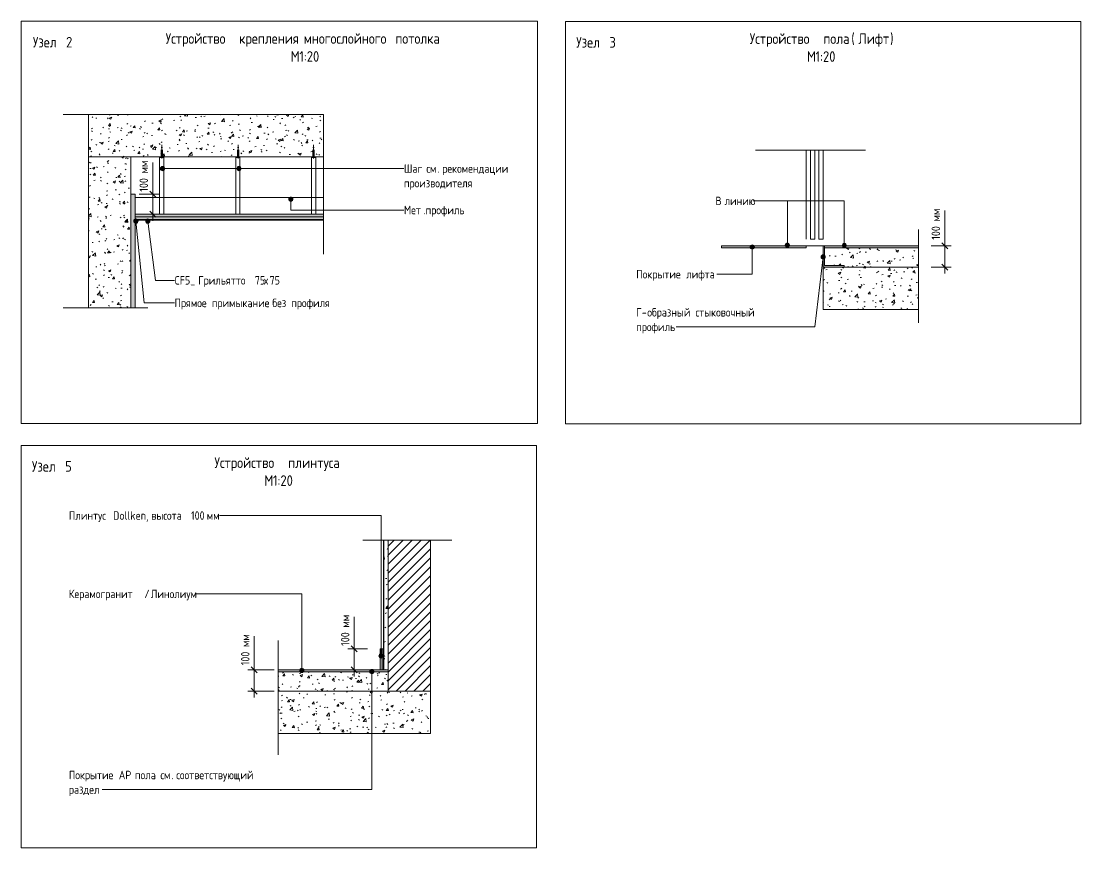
# Model space of a CAD drawing. Header units: millimetres. Extents: x 2518 to 53621, y 2061 to 18648.
# Drawn here: x 7813 to 12817, y 6167 to 10070 of the extents above; entities that cross this region are included whole.
import ezdxf

# ---------------------------------------------------------------- set-up
doc = ezdxf.new("R2010")
doc.units = ezdxf.units.MM
for name, color, linetype, lineweight in [('A-ANNO-DIMS', 7, 'Continuous', 9), ('A-ANNO-DIMS-20', 7, 'Continuous', 9), ('A-DETL', 7, 'Continuous', 9), ('A-DETL-GENF', 7, 'Continuous', 9), ('G-ANNO-TEXT', 7, 'Continuous', 9)]:
    doc.layers.add(name, color=color, linetype=linetype, lineweight=lineweight)
for name, color, linetype, lineweight, true_color in [('A-DETL-GENF-1', 7, 'Continuous', 9, 0xd2d2d2), ('A-DETL-GENF-2', 9, 'Continuous', 9, 0x808080), ('A-DETL-GENF-4', 7, 'Continuous', 9, 0xeeebe6), ('A-DETL-GENF-5', 1, 'Continuous', 9, 0xff0000), ('A-DETL-GENF-6', 7, 'Continuous', 9, 0x3c3c3c), ('A-DETL-GENF-7', 7, 'Continuous', 9, 0xd6cbb6)]:
    doc.layers.add(name, color=color, linetype=linetype, lineweight=lineweight, true_color=true_color)
doc.styles.add('GOST Common_3', font='GOST_Common.ttf', dxfattribs={"width": 0.9, "height": 50})
doc.styles.add('GOST Common_4', font='GOST_Common.ttf', dxfattribs={"width": 0.9, "height": 40})
doc.dimstyles.new('ADSK_Основной_2_0_равный_2', dxfattribs={"dimscale": 304.8, "dimtxt": 40.2286, "dimasz": 0.092782, "dimexe": 0.098425, "dimexo": 0.19685, "dimgap": 0.032808, "dimtad": 1, "dimdec": 0, "dimrnd": 10, "dimdsep": 46, "dimtxsty": 'GOST Common_4', "dimblk1": 'OBLIQUE', "dimblk2": 'OBLIQUE', "dimsah": 1, "dimcen": 0.09, "dimdle": 0.098425, "dimazin": 0, "dimtfac": 1, "dimtdec": 4, "dimtix": 1, "dimtmove": 1, "dimatfit": 3, "dimfxl": 1, "dimtvp": 1, "dimtolj": 1, "dimtzin": 0, "dimlwd": 9, "dimlwe": 9, "dimarcsym": 2})
pattern_1 = [(50, (3567.03, 0), (116.59754, -10.20104), [12.192, -134.112]), (355, (3567.03, 0), (-22.5558, 122.2762), [9.754, -107.29]), (100.451, (3576.75, -0.85), (94.0435, 112.0742), [10.362, -113.978]), (46.184, (3567.03, 32.51), (173.4905, -26.907), [18.288, -201.168]), (96.636, (3581.49, 30.27), (151.9373, 158.354), [15.542, -170.966]), (351.184, (3567.03, 32.51), (151.9394, 158.3523), [14.63, -160.934]), (21, (3583.29, 24.38), (97.03294, -65.44964), [12.192, -134.112]), (326, (3583.29, 24.38), (39.553, 117.8804), [9.754, -107.29]), (71.451, (3591.37, 18.93), (136.587, 52.4292), [10.362, -113.978]), (37.5, (3567.032, 0), (1.97641, 54.11481), [5.364, -100.625, 5.364, -103.551, -107.696]), (37.5, (3567.032, 0), (1.97641, 54.11481), [-214.904, 5.364, -102.332]), (7.5, (3567.03, 0), (42.76412, 64.11535), [5.364, -56.733, 5.364, -98.186, -41.046]), (7.5, (3567.03, 0), (42.76412, 64.11535), [-165.649, 5.364, -35.682]), (327.5, (3530.78, 0), (86.77842, -3.66616), [5.364, -35.276, 5.364, -121.432, -168.25]), (327.5, (3530.78, 0), (86.77842, -3.66616), [-167.437, 5.364, -162.885]), (317.5, (3514.525, 0), (94.80304, 16.2734), [5.364, -47.468, 5.364, -78.842, -119.482]), (317.5, (3514.525, 0), (94.80304, 16.2734), [-137.038, 5.364, -114.117])]

# ---------------------------------------------------------------- blocks, each defined once
blk = doc.blocks.new('DIMBLOCK7-Узлы 1_10')
at = {"layer": 'A-ANNO-DIMS-20'}
for p, q in [((8433.6, 9402.7), (8433.6, 9255)), ((8433.6, 9283.3), (8433.6, 9128.3)), ((8370.1, 9253.3), (8463.6, 9253.3)), ((8433.6, 9253.3), (8370.1, 9253.3)), ((8433.6, 9255), (8433.6, 9205.8)), ((8393.6, 9158.3), (8463.6, 9158.3)), ((8433.6, 9158.3), (8393.6, 9158.3))]:
    blk.add_line(p, q, dxfattribs=at)
at = {"layer": 'A-ANNO-DIMS-20', "lineweight": 30}
for p, q in [((8433.6, 9253.3), (8419.4, 9267.5)), ((8433.6, 9253.3), (8447.7, 9239.2)), ((8433.6, 9158.3), (8419.4, 9172.5)), ((8433.6, 9158.3), (8447.7, 9144.2))]:
    blk.add_line(p, q, dxfattribs=at)
at = {"layer": 'A-ANNO-DIMS-20', "color": 0, "insert": (8371.3, 9265), "char_height": 40, "width": 165.278, "attachment_point": 1, "rotation": 90, "line_spacing_factor": 1.022761, "style": 'GOST Common_4'}
blk.add_mtext('100 мм', dxfattribs=at)
blk = doc.blocks.new('_Oblique')
at = {"color": 0, "linetype": 'ByBlock', "lineweight": -2}
blk.add_line((-0.5, -0.5), (0.5, 0.5), dxfattribs=at)
blk = doc.blocks.new('DIMBLOCK8-Узлы 1_10')
at = {"layer": 'A-ANNO-DIMS-20'}
for p, q in [((8913, 7166.7), (8913, 7019)), ((9006.8, 7006.8), (8883, 7006.8)), ((8913, 7036.8), (8913, 6876.8)), ((8913, 7019), (8913, 6956.8)), ((8913, 7006.8), (9006.8, 7006.8)), ((9006.8, 6906.8), (8883, 6906.8)), ((8913, 6906.8), (9006.8, 6906.8))]:
    blk.add_line(p, q, dxfattribs=at)
at = {"layer": 'A-ANNO-DIMS-20', "lineweight": 30}
for p, q in [((8913, 7006.8), (8898.9, 7020.9)), ((8913, 7006.8), (8927.2, 6992.6)), ((8913, 6906.8), (8898.9, 6920.9)), ((8913, 6906.8), (8927.2, 6892.6))]:
    blk.add_line(p, q, dxfattribs=at)
at = {"layer": 'A-ANNO-DIMS-20', "color": 0, "insert": (8850.8, 7029), "char_height": 40, "width": 165.278, "attachment_point": 1, "rotation": 90, "line_spacing_factor": 1.022761, "style": 'GOST Common_4'}
blk.add_mtext('100 мм', dxfattribs=at)
blk = doc.blocks.new('DIMBLOCK9-Узлы 1_10')
at = {"layer": 'A-ANNO-DIMS-20'}
for p, q in [((9384.8, 7258.5), (9384.8, 7110.7)), ((9448.1, 7106.8), (9354.8, 7106.8)), ((9384.8, 7136.8), (9384.8, 6976.8)), ((9384.8, 7110.7), (9384.8, 7056.8)), ((9384.8, 7106.8), (9448.1, 7106.8)), ((9344.8, 7006.8), (9414.8, 7006.8)), ((9384.8, 7006.8), (9344.8, 7006.8))]:
    blk.add_line(p, q, dxfattribs=at)
at = {"layer": 'A-ANNO-DIMS-20', "lineweight": 30}
for p, q in [((9384.8, 7106.8), (9370.7, 7120.9)), ((9384.8, 7106.8), (9399, 7092.6)), ((9384.8, 7006.8), (9370.7, 7020.9)), ((9384.8, 7006.8), (9399, 6992.6))]:
    blk.add_line(p, q, dxfattribs=at)
at = {"layer": 'A-ANNO-DIMS-20', "color": 0, "insert": (9322.6, 7120.7), "char_height": 40, "width": 165.278, "attachment_point": 1, "rotation": 90, "line_spacing_factor": 1.022761, "style": 'GOST Common_4'}
blk.add_mtext('100 мм', dxfattribs=at)
blk = doc.blocks.new('DIMBLOCK10-Узлы 1_10')
at = {"layer": 'A-ANNO-DIMS-20'}
for p, q in [((12174.6, 9175.9), (12174.6, 9028.2)), ((12110.2, 9009), (12204.6, 9009)), ((12174.6, 9009), (12110.2, 9009)), ((12174.6, 8879), (12174.6, 9039)), ((12174.6, 9028.2), (12174.6, 8959)), ((12110.2, 8909), (12204.6, 8909)), ((12174.6, 8909), (12110.2, 8909))]:
    blk.add_line(p, q, dxfattribs=at)
at = {"layer": 'A-ANNO-DIMS-20', "lineweight": 30}
for p, q in [((12174.6, 9009), (12160.5, 9023.2)), ((12174.6, 9009), (12188.8, 8994.9)), ((12174.6, 8909), (12160.5, 8923.2)), ((12174.6, 8909), (12188.8, 8894.9))]:
    blk.add_line(p, q, dxfattribs=at)
at = {"layer": 'A-ANNO-DIMS-20', "color": 0, "insert": (12112.3, 9038.2), "char_height": 40, "width": 165.278, "attachment_point": 1, "rotation": 90, "line_spacing_factor": 1.022761, "style": 'GOST Common_4'}
blk.add_mtext('100 мм', dxfattribs=at)

msp = doc.modelspace()

# ---------------------------------------------------------------- hatches: boundary and pattern name
at = {"layer": 'A-DETL-GENF'}
h = msp.add_hatch(dxfattribs=at)
h.set_pattern_fill('FP_3', color=256, style=0, pattern_type=2)
h.set_pattern_definition([(45, (3567.032, 0), (-21.2132, 21.2132), [])])
h.paths.add_polyline_path([(9746.0623, 6906.7738), (9746.0623, 7619.7738), (9546.0623, 7619.7738), (9546.0623, 6906.7738)])
at = {"layer": 'A-DETL-GENF-1'}
for points in [[(9240.6468, 9145.849), (9240.6468, 9158.349), (8350.8462, 9158.349), (8350.8462, 9145.849)], [(9240.6468, 9133.349), (9240.6468, 9145.849), (8350.8462, 9145.849), (8350.8462, 9133.349)], [(11451.3213, 9000.0299), (11520.1817, 9000.0299), (11520.1817, 9009.0299), (11120.1901, 9009.0299), (11120.1901, 9000.0299)], [(12050.1901, 9000.0299), (12050.1901, 9009.0299), (11607.1901, 9009.0299), (11607.1901, 9000.0299), (11700.1901, 9000.0299)], [(9518.0623, 7006.7738), (9518.0623, 7106.7738), (9508.0623, 7106.7738), (9508.0623, 7006.7738)], [(9546.0623, 6997.7738), (9546.0623, 7006.7738), (9026.0623, 7006.7738), (9026.0623, 6997.7738), (9526.0623, 6997.7738)]]:
    msp.add_hatch(color=256, dxfattribs=at).paths.add_polyline_path(points)
at = {"layer": 'A-DETL-GENF-2'}
h = msp.add_hatch(dxfattribs=at)
h.set_pattern_fill('FP_4', color=256, style=0, pattern_type=2)
h.set_pattern_definition([(50, (3567.03, 0), (145.7474, -12.7507), [15.24, -167.64]), (355, (3567.03, 0), (-28.194, 152.8459), [12.192, -134.112]), (100.451, (3579.18, -1.06), (117.554, 140.0937), [12.952, -142.472]), (46.184, (3567.03, 40.64), (216.8635, -33.6342), [22.86, -251.46]), (96.636, (3585.1, 37.84), (189.922, 197.942), [19.428, -213.708]), (351.184, (3567.03, 40.64), (189.9245, 197.9404), [18.288, -201.168]), (21, (3587.35, 30.48), (121.2919, -81.8118), [15.24, -167.64]), (326, (3587.35, 30.48), (49.4422, 147.3507), [12.192, -134.112]), (71.451, (3597.46, 23.66), (170.7338, 65.5375), [12.952, -142.472]), (37.5, (3567.03, 0), (2.47086, 67.64346), [6.706, -125.781, 6.706, -129.438, -134.62]), (37.5, (3567.03, 0), (2.47086, 67.64346), [-268.63, 6.706, -127.914]), (7.5, (3567.03, 0), (53.45543, 80.144), [6.706, -70.917, 6.706, -122.733, -51.308]), (7.5, (3567.03, 0), (53.45543, 80.144), [-207.061, 6.706, -44.602]), (327.5, (3521.72, 0), (108.47233, -4.58285), [6.706, -44.094, 6.706, -151.79, -210.312]), (327.5, (3521.72, 0), (108.47233, -4.58285), [-209.296, 6.706, -203.606]), (317.5, (3501.4, 0), (118.5031, 20.3417), [6.706, -59.334, 6.706, -98.552, -149.352]), (317.5, (3501.4, 0), (118.5031, 20.3417), [-171.298, 6.706, -142.646])])
h.paths.add_polyline_path([(9546.0623, 7006.7738), (9546.0623, 7619.7738), (9526.0623, 7619.7738), (9526.0623, 7006.7738)])
msp.add_hatch(color=256, dxfattribs=at).paths.add_polyline_path([(9523.0623, 7006.7738), (9523.0623, 7106.7738), (9518.0623, 7106.7738), (9518.0623, 7006.7738)])
at = {"layer": 'A-DETL-GENF-4'}
msp.add_hatch(color=256, dxfattribs=at).paths.add_polyline_path([(8330.8462, 8717.349), (8350.8462, 8717.349), (8350.8462, 9253.349), (8330.8462, 9253.349), (8330.8462, 9133.349)])
at = {"layer": 'A-DETL-GENF-5'}
msp.add_hatch(color=256, dxfattribs=at).paths.add_polyline_path([(11607.7169, 8909.0299), (11700.1901, 8909.0299), (11700.1901, 8916.0299), (11607.1901, 8916.0299), (11607.1901, 9009.0299), (11600.1901, 9009.0299), (11600.1901, 8909.0299), (11607.1901, 8909.0299)])
at = {"layer": 'A-DETL-GENF-6'}
h = msp.add_hatch(dxfattribs=at)
h.set_pattern_fill('FP_2', color=256, style=0, pattern_type=2)
h.set_pattern_definition(pattern_1)
h.paths.add_polyline_path([(8130.8462, 9430.349), (9240.6468, 9430.349), (9240.6468, 9630.349), (8130.8462, 9630.349)])
h = msp.add_hatch(dxfattribs=at)
h.set_pattern_fill('FP_2', color=256, style=0, pattern_type=2)
h.set_pattern_definition(pattern_1)
h.paths.add_polyline_path([(8130.8462, 8717.349), (8330.8462, 8717.349), (8330.8462, 9430.349), (8130.8462, 9430.349), (8130.8462, 9133.349)])
h = msp.add_hatch(dxfattribs=at)
h.set_pattern_fill('FP_2', color=256, style=0, pattern_type=2)
h.set_pattern_definition(pattern_1)
h.paths.add_polyline_path([(12050.1901, 8909.0299), (12050.1901, 9000.0299), (11607.1901, 9000.0299), (11607.1901, 8916.0299), (11700.1901, 8916.0299), (11700.1901, 8909.0299)])
h = msp.add_hatch(dxfattribs=at)
h.set_pattern_fill('FP_2', color=256, style=0, pattern_type=2)
h.set_pattern_definition(pattern_1)
h.paths.add_polyline_path([(11600.1901, 8709.0299), (12050.1901, 8709.0299), (12050.1901, 8909.0299), (11600.1901, 8909.0299)])
h = msp.add_hatch(dxfattribs=at)
h.set_pattern_fill('FP_2', color=256, style=0, pattern_type=2)
h.set_pattern_definition(pattern_1)
h.paths.add_polyline_path([(9546.0623, 6906.7738), (9546.0623, 6997.7738), (9026.0623, 6997.7738), (9026.0623, 6906.7738)])
h = msp.add_hatch(dxfattribs=at)
h.set_pattern_fill('FP_2', color=256, style=0, pattern_type=2)
h.set_pattern_definition(pattern_1)
h.paths.add_polyline_path([(9546.0623, 6706.7738), (9746.0623, 6706.7738), (9746.0623, 6906.7738), (9026.0623, 6906.7738), (9026.0623, 6706.7738)])
at = {"layer": 'A-DETL-GENF-7'}
msp.add_hatch(color=256, dxfattribs=at).paths.add_polyline_path([(9526.0623, 7006.7738), (9526.0623, 7619.7738), (9523.0623, 7619.7738), (9523.0623, 7006.7738)])
at = {"layer": 'G-ANNO-TEXT'}
h = msp.add_hatch(color=256, dxfattribs=at)
edge = h.paths.add_edge_path()
edge.add_arc((8480.1504, 9374.3518), 10, 0, 360)
h = msp.add_hatch(color=256, dxfattribs=at)
edge = h.paths.add_edge_path()
edge.add_arc((8841.0971, 9374.3518), 10, 0, 360)
h = msp.add_hatch(color=256, dxfattribs=at)
edge = h.paths.add_edge_path()
edge.add_arc((9086.0644, 9230.0435), 10, 0, 360)
h = msp.add_hatch(color=256, dxfattribs=at)
edge = h.paths.add_edge_path()
edge.add_arc((8354.3049, 9126.2402), 10, 0, 360)
h = msp.add_hatch(color=256, dxfattribs=at)
edge = h.paths.add_edge_path()
edge.add_arc((8410.5517, 9126.2402), 10, 0, 360)
h = msp.add_hatch(color=256, dxfattribs=at)
edge = h.paths.add_edge_path()
edge.add_arc((11265.2016, 9004.038), 10, 0, 360)
h = msp.add_hatch(color=256, dxfattribs=at)
edge = h.paths.add_edge_path()
edge.add_arc((11431.1479, 9012.9254), 10, 0, 360)
h = msp.add_hatch(color=256, dxfattribs=at)
edge = h.paths.add_edge_path()
edge.add_arc((11700.1693, 9011.0908), 10, 0, 360)
h = msp.add_hatch(color=256, dxfattribs=at)
edge = h.paths.add_edge_path()
edge.add_arc((11600.4016, 8957.3149), 10, 0, 360)
h = msp.add_hatch(color=256, dxfattribs=at)
edge = h.paths.add_edge_path()
edge.add_arc((9512.0136, 7073.3169), 10, 0, 360)
h = msp.add_hatch(color=256, dxfattribs=at)
edge = h.paths.add_edge_path()
edge.add_arc((9137.9262, 7004.4532), 10, 0, 360)
h = msp.add_hatch(color=256, dxfattribs=at)
edge = h.paths.add_edge_path()
edge.add_arc((9468.664, 6999.5311), 10, 0, 360)

# ---------------------------------------------------------------- linework, layer by layer
at = {"layer": 'A-DETL'}
for p, q in [((7812.5367, 10070.1882), (10250.8462, 10070.1882)), ((7812.5367, 8170.1882), (7812.5367, 10070.1882)), ((10250.8462, 10070.1882), (10250.8462, 8170.1882)), ((10383.3077, 10069.452), (12817.0725, 10069.452)), ((10383.3077, 8169.452), (10383.3077, 10069.452)), ((12817.0725, 10069.452), (12817.0725, 8169.452)), ((8010.8462, 9630.349), (9240.6468, 9630.349)), ((9240.6468, 9630.349), (8130.8462, 9630.349)), ((8130.8462, 9630.349), (8130.8462, 9430.349)), ((9240.6468, 9430.349), (9240.6468, 9630.349)), ((9240.6468, 9630.349), (9240.6468, 8970.349)), ((8473.416, 9427.3198), (8473.416, 9462.3198)), ((8475.1082, 9477.2139), (8478.6437, 9473.6784)), ((8475.1082, 9475.5928), (8478.6437, 9472.0572)), ((8475.1082, 9473.662), (8478.6437, 9470.1265)), ((8476.6295, 9421.4638), (8476.6295, 9486.4638)), ((8479.843, 9427.3198), (8479.843, 9462.3198)), ((8833.416, 9427.3198), (8833.416, 9462.3198)), ((8835.1082, 9477.2139), (8838.6437, 9473.6784)), ((8835.1082, 9475.5928), (8838.6437, 9472.0572)), ((8835.1082, 9473.662), (8838.6437, 9470.1265)), ((8836.6295, 9421.4638), (8836.6295, 9486.4638)), ((8839.843, 9427.3198), (8839.843, 9462.3198)), ((9190.3734, 9427.3198), (9190.3734, 9462.3198)), ((9195.1082, 9477.2139), (9191.5727, 9473.6784)), ((9195.1082, 9475.5928), (9191.5727, 9472.0572)), ((9195.1082, 9473.662), (9191.5727, 9470.1265)), ((9193.5869, 9421.4638), (9193.5869, 9486.4638)), ((9196.8004, 9427.3198), (9196.8004, 9462.3198)), ((11800.1817, 9461.587), (11280.1817, 9461.587)), ((11520.1817, 9041.587), (11520.1817, 9461.587)), ((11540.1817, 9461.587), (11540.1817, 9041.587)), ((11560.1817, 9041.587), (11560.1817, 9461.587)), ((11580.1817, 9461.587), (11580.1817, 9041.587)), ((11600.1817, 9041.587), (11600.1817, 9461.587)), ((8330.8462, 9430.349), (8130.8462, 9430.349)), ((8130.8462, 9430.349), (8130.8462, 8717.349)), ((8130.8462, 9430.349), (8130.8462, 8717.349)), ((8330.8462, 9430.349), (9240.6468, 9430.349)), ((8330.8462, 8717.349), (8330.8462, 9430.349)), ((8330.8462, 9430.349), (8330.8462, 8717.349)), ((8465.8462, 9430.349), (8465.8462, 9158.349)), ((8468.9214, 9427.3198), (8483.9214, 9427.3198)), ((8475.1082, 9454.1253), (8478.6437, 9450.5897)), ((8475.1082, 9452.5041), (8478.6437, 9448.9686)), ((8475.1082, 9450.5733), (8478.6437, 9447.0378)), ((8485.8462, 9158.349), (8485.8462, 9430.349)), ((8825.8462, 9430.349), (8825.8462, 9158.349)), ((8828.9214, 9427.3198), (8843.9214, 9427.3198)), ((8835.1082, 9454.1253), (8838.6437, 9450.5897)), ((8835.1082, 9452.5041), (8838.6437, 9448.9686)), ((8835.1082, 9450.5733), (8838.6437, 9447.0378)), ((8845.8462, 9158.349), (8845.8462, 9430.349)), ((9184.3702, 9158.349), (9184.3702, 9430.349)), ((9201.295, 9427.3198), (9186.295, 9427.3198)), ((9195.1082, 9454.1253), (9191.5727, 9450.5897)), ((9195.1082, 9452.5041), (9191.5727, 9448.9686)), ((9195.1082, 9450.5733), (9191.5727, 9447.0378)), ((9204.3702, 9430.349), (9204.3702, 9158.349)), ((8350.8462, 9253.349), (8330.8462, 9253.349)), ((8350.8462, 8717.349), (8350.8462, 9253.349)), ((8350.8462, 9253.349), (8350.8462, 8717.349)), ((8350.8462, 9237.349), (9240.6468, 9237.349)), ((9240.6468, 9158.349), (8350.8462, 9158.349)), ((9240.6468, 9158.349), (8350.8462, 9158.349)), ((9240.6468, 9145.849), (9240.6468, 9158.349)), ((8350.8462, 9145.849), (9240.6468, 9145.849)), ((9240.6468, 9145.849), (8350.8462, 9145.849)), ((9240.6468, 9145.849), (8350.8462, 9145.849)), ((8350.8462, 9133.349), (9240.6468, 9133.349)), ((9240.6468, 9133.349), (8350.8462, 9133.349)), ((9240.6468, 9130.349), (8350.8462, 9130.349)), ((9240.6468, 9133.349), (9240.6468, 9145.849)), ((12050.1901, 9086.3121), (12050.1901, 8646.3121)), ((11520.1817, 9009.0299), (11120.1901, 9009.0299)), ((11120.1901, 9009.0299), (11120.1901, 9000.0299)), ((12050.1901, 9009.0299), (11120.1901, 9009.0299)), ((11520.1817, 9000.0299), (11520.1817, 9009.0299)), ((11540.1817, 9041.587), (11560.1817, 9041.587)), ((11580.1817, 9041.587), (11600.1817, 9041.587)), ((11600.1901, 9009.0299), (11600.1901, 8909.0299)), ((11607.1901, 9009.0299), (11600.1901, 9009.0299)), ((11600.1901, 9009.0299), (11600.1901, 8909.0299)), ((12050.1901, 9009.0299), (11607.1901, 9009.0299)), ((11607.1901, 9009.0299), (11607.1901, 9000.0299)), ((11607.1901, 8916.0299), (11607.1901, 9009.0299)), ((12050.1901, 9000.0299), (12050.1901, 9009.0299)), ((11120.1901, 9000.0299), (11520.1817, 9000.0299)), ((12050.1901, 9000.0299), (11607.1901, 9000.0299)), ((11607.1901, 9000.0299), (11607.1901, 8916.0299)), ((11607.1901, 9000.0299), (12050.1901, 9000.0299)), ((12050.1901, 8909.0299), (12050.1901, 9000.0299)), ((11700.1901, 8909.0299), (11600.1901, 8909.0299)), ((11600.1901, 8909.0299), (11600.1901, 8709.0299)), ((11600.1901, 8909.0299), (11700.1901, 8909.0299)), ((11607.1901, 8916.0299), (11700.1901, 8916.0299)), ((11700.1901, 8916.0299), (11607.1901, 8916.0299)), ((11700.1901, 8916.0299), (11700.1901, 8909.0299)), ((11700.1901, 8909.0299), (11700.1901, 8916.0299)), ((11700.1901, 8909.0299), (12050.1901, 8909.0299)), ((12050.1901, 8709.0299), (12050.1901, 8909.0299)), ((8410.8462, 8717.349), (8010.8462, 8717.349)), ((8130.8462, 8717.349), (8330.8462, 8717.349)), ((8330.8462, 8717.349), (8350.8462, 8717.349)), ((11600.1901, 8709.0299), (12050.1901, 8709.0299)), ((10250.8462, 8170.1882), (7812.5367, 8170.1882)), ((12817.0725, 8169.452), (10383.3077, 8169.452)), ((7812.5367, 8067.1959), (10246.3015, 8067.1959)), ((7812.5367, 6167.1959), (7812.5367, 8067.1959)), ((10246.3015, 8067.1959), (10246.3015, 6167.1959)), ((9846.0623, 7619.7738), (9426.0623, 7619.7738)), ((9526.0623, 7619.7738), (9523.0623, 7619.7738)), ((9523.0623, 7619.7738), (9523.0623, 7006.7738)), ((9546.0623, 7619.7738), (9526.0623, 7619.7738)), ((9526.0623, 7006.7738), (9526.0623, 7619.7738)), ((9746.0623, 7619.7738), (9546.0623, 7619.7738)), ((9546.0623, 7006.7738), (9546.0623, 7619.7738)), ((9746.0623, 6906.7738), (9746.0623, 7619.7738)), ((9026.0623, 7146.7738), (9026.0623, 6606.7738)), ((9518.0623, 7106.7738), (9508.0623, 7106.7738)), ((9508.0623, 7106.7738), (9508.0623, 7006.7738)), ((9523.0623, 7106.7738), (9518.0623, 7106.7738)), ((9518.0623, 7106.7738), (9518.0623, 7006.7738)), ((9518.0623, 7006.7738), (9026.0623, 7006.7738)), ((9026.0623, 7006.7738), (9026.0623, 6997.7738)), ((9508.0623, 7006.7738), (9518.0623, 7006.7738)), ((9518.0623, 7006.7738), (9523.0623, 7006.7738)), ((9523.0623, 7006.7738), (9526.0623, 7006.7738)), ((9526.0623, 7006.7738), (9546.0623, 7006.7738)), ((9546.0623, 7006.7738), (9546.0623, 6997.7738)), ((9546.0623, 6997.7738), (9546.0623, 7006.7738)), ((9546.0623, 6997.7738), (9026.0623, 6997.7738)), ((9026.0623, 6997.7738), (9026.0623, 6906.7738)), ((9026.0623, 6997.7738), (9546.0623, 6997.7738)), ((9546.0623, 6906.7738), (9546.0623, 6997.7738)), ((9026.0623, 6906.7738), (9026.0623, 6706.7738)), ((9026.0623, 6906.7738), (9546.0623, 6906.7738)), ((9546.0623, 6906.7738), (9746.0623, 6906.7738)), ((9746.0623, 6706.7738), (9746.0623, 6906.7738)), ((9026.0623, 6706.7738), (9746.0623, 6706.7738)), ((10246.3015, 6167.1959), (7812.5367, 6167.1959))]:
    msp.add_line(p, q, dxfattribs=at)
at = {"layer": 'G-ANNO-TEXT'}
for p, q in [((8480.1504, 9374.3518), (9620.3261, 9374.3518)), ((8841.0971, 9374.3518), (9620.3261, 9374.3518)), ((9086.0644, 9230.0435), (9086.0644, 9178.4651)), ((11270.1465, 9221.6293), (11268.9897, 9221.6293)), ((11431.1479, 9221.6293), (11270.1465, 9221.6293)), ((11700.1693, 9221.6293), (11270.1465, 9221.6293)), ((11431.1479, 9012.9254), (11431.1479, 9221.6293)), ((11700.1693, 9011.0908), (11700.1693, 9221.6293)), ((9086.0644, 9178.4651), (9620.3261, 9178.4651)), ((8354.3049, 9126.2402), (8393.1019, 8739.9213)), ((8410.5517, 9126.2402), (8447.5362, 8846.5456)), ((11265.2016, 9004.038), (11265.2016, 8875.5146)), ((11600.4016, 8957.3149), (11560.7461, 8626.7229)), ((11099.4359, 8875.5146), (11098.2959, 8875.5146)), ((11265.2016, 8875.5146), (11099.4359, 8875.5146)), ((8447.5362, 8846.5456), (8536.771, 8846.5456)), ((8393.1019, 8739.9213), (8536.771, 8739.9213)), ((11465.9171, 8626.7229), (10905.4146, 8626.7229)), ((11560.7461, 8626.7229), (11465.9171, 8626.7229)), ((9072.5766, 7736.0379), (8748.5717, 7736.0379)), ((9512.0136, 7736.0379), (9072.5766, 7736.0379)), ((9512.0136, 7073.3169), (9512.0136, 7736.0379)), ((9027.2148, 7366.0463), (8639.0342, 7366.0463)), ((9137.9262, 7366.0463), (9027.2148, 7366.0463)), ((9137.9262, 7004.4532), (9137.9262, 7366.0463)), ((9468.664, 6999.5311), (9468.664, 6442.1337)), ((9095.4545, 6442.1337), (8194.9311, 6442.1337)), ((9468.664, 6442.1337), (9095.4545, 6442.1337))]:
    msp.add_line(p, q, dxfattribs=at)
for centre in [(8480.1504, 9374.3518), (8841.0971, 9374.3518), (9086.0644, 9230.0435), (8354.3049, 9126.2402), (8410.5517, 9126.2402), (11265.2016, 9004.038), (11431.1479, 9012.9254), (11700.1693, 9011.0908), (11600.4016, 8957.3149), (9512.0136, 7073.3169), (9137.9262, 7004.4532), (9468.664, 6999.5311)]:
    msp.add_circle(centre, 10, dxfattribs=at)

# ---------------------------------------------------------------- texts
at = {"layer": 'G-ANNO-TEXT', "attachment_point": 1}
for s, insert, char_height, width, style in [('Устройство', (8494.8983, 10013.4951), 50, 402.607463, 'GOST Common_3'), ('\\fGOST Common|b0|i0|c204|p34|;\\W.9; ', (8827.0827, 10013.4951), 50, 18.759488, 'GOST Common_3'), ('\\fGOST Common|b0|i0|c204|p34|;\\W.9; ', (9131.8827, 10013.4951), 50, 18.759488, 'GOST Common_3'), ('многослойного', (9147.3608, 10013.4951), 50, 505.063125, 'GOST Common_3'), ('\\fGOST Common|b0|i0|c204|p34|;\\W.9; ', (9564.0796, 10013.4951), 50, 18.759487, 'GOST Common_3'), ('\\fGOST Common|b0|i0|c204|p34|;\\W.9; ', (9816.4921, 10013.4951), 50, 10.101262, 'GOST Common_3'), ('Устройство', (11253.3611, 10012.8589), 50, 402.607463, 'GOST Common_3'), ('\\fGOST Common|b0|i0|c204|p34|;\\W.9; ', (11585.5455, 10012.8589), 50, 18.759488, 'GOST Common_3'), (' (', (11733.183, 10012.8589), 50, 40.40505, 'GOST Common_3'), ('Лифт', (11766.5205, 10012.8589), 50, 181.822725, 'GOST Common_3'), ('\\fGOST Common|b0|i0|c204|p34|;\\W.9;)', (11916.5393, 10012.8589), 50, 21.645563, 'GOST Common_3'), ('Узел', (7867.6034, 9996.0298), 50, 157.291088, 'GOST Common_3'), (' 2', (7997.3815, 9996.0298), 50, 57.7215, 'GOST Common_3'), ('крепления', (8842.5608, 10013.4951), 50, 350.658112, 'GOST Common_3'), ('потолка', (9579.5577, 10013.4951), 50, 287.164463, 'GOST Common_3'), ('Узел', (10433.8296, 9995.2936), 50, 157.291088, 'GOST Common_3'), (' 3', (10563.6077, 9995.2936), 50, 57.7215, 'GOST Common_3'), ('пола', (11601.0236, 10012.8589), 50, 160.177163, 'GOST Common_3'), ('\\fGOST Common|b0|i0|c204|p34|;\\W.9;М', (9085.4483, 9928.8284), 50, 49.063275, 'GOST Common_3'), ('1:20', (9125.9296, 9928.8284), 50, 121.21515, 'GOST Common_3'), ('\\fGOST Common|b0|i0|c204|p34|;\\W.9;М', (11523.633, 9928.1922), 50, 49.063275, 'GOST Common_3'), ('1:20', (11564.1143, 9928.1922), 50, 121.21515, 'GOST Common_3'), ('Шаг', (9620.3261, 9394.3518), 40, 112.556925, 'GOST Common_4'), ('\\fGOST Common|b0|i0|c204|p34|;\\W.9; ', (9713.1948, 9394.3518), 40, 15.873412, 'GOST Common_4'), ('см', (9726.2917, 9394.3518), 40, 62.050613, 'GOST Common_4'), ('. ', (9777.4886, 9394.3518), 40, 28.86075, 'GOST Common_4'), ('рекомендации', (9801.3011, 9394.3518), 40, 393.949237, 'GOST Common_4'), ('\\fGOST Common|b0|i0|c204|p34|;\\W.9; ', (10126.3417, 9394.3518), 40, 15.873413, 'GOST Common_4'), ('производителя', (9620.3261, 9325.5601), 40, 414.151763, 'GOST Common_4'), ('\\fGOST Common|b0|i0|c204|p34|;\\W.9;В', (11091.5865, 9241.6293), 40, 36.075937, 'GOST Common_4'), ('\\fGOST Common|b0|i0|c204|p34|;\\W.9; ', (11121.3522, 9241.6293), 40, 15.873413, 'GOST Common_4'), ('линию', (11134.449, 9241.6293), 40, 163.063238, 'GOST Common_4'), ('Мет', (9620.3261, 9198.4651), 40, 111.113888, 'GOST Common_4'), ('\\fGOST Common|b0|i0|c204|p34|;\\W.9;.', (9712.0042, 9198.4651), 40, 12.987338, 'GOST Common_4'), ('профиль', (9722.7198, 9198.4651), 40, 227.999925, 'GOST Common_4'), ('CF5_', (8536.771, 8866.5456), 40, 135.645525, 'GOST Common_4'), ('Грильятто', (8648.6897, 8866.5456), 40, 297.265725, 'GOST Common_4'), (' 75', (8893.9585, 8866.5456), 40, 79.367063, 'GOST Common_4'), ('75', (8985.6366, 8866.5456), 40, 63.49365, 'GOST Common_4'), ('Покрытие', (10717.2959, 8895.5146), 40, 269.848012, 'GOST Common_4'), ('\\fGOST Common|b0|i0|c204|p34|;\\W.9; ', (10939.9428, 8895.5146), 40, 15.873412, 'GOST Common_4'), ('лифта', (10953.0396, 8895.5146), 40, 176.050575, 'GOST Common_4'), ('\\fGOST Common|b0|i0|c204|p34|;\\W.9;х', (8959.4429, 8866.5456), 40, 31.746825, 'GOST Common_4'), ('Прямое', (8536.771, 8759.9213), 40, 197.696137, 'GOST Common_4'), ('\\fGOST Common|b0|i0|c204|p34|;\\W.9; ', (8699.8866, 8759.9213), 40, 15.873413, 'GOST Common_4'), ('\\fGOST Common|b0|i0|c204|p34|;\\W.9; ', (8985.6366, 8759.9213), 40, 15.873412, 'GOST Common_4'), ('без', (8998.7335, 8759.9213), 40, 92.3544, 'GOST Common_4'), ('\\fGOST Common|b0|i0|c204|p34|;\\W.9; ', (9074.9335, 8759.9213), 40, 15.873413, 'GOST Common_4'), ('профиля', (9088.0304, 8759.9213), 40, 226.556887, 'GOST Common_4'), ('примыкание', (8712.9835, 8759.9213), 40, 330.455587, 'GOST Common_4'), ('\\fGOST Common|b0|i0|c204|p34|;\\W.9;Г', (10717.2959, 8715.5146), 40, 31.746825, 'GOST Common_4'), ('образный', (10769.6834, 8715.5146), 40, 259.74675, 'GOST Common_4'), ('\\fGOST Common|b0|i0|c204|p34|;\\W.9; ', (10983.9959, 8715.5146), 40, 15.873413, 'GOST Common_4'), ('стыковочный', (10997.0928, 8715.5146), 40, 359.316337, 'GOST Common_4'), ('\\fGOST Common|b0|i0|c204|p34|;\\W.9; ', (11293.5584, 8715.5146), 40, 15.873412, 'GOST Common_4'), ('\\fGOST Common|b0|i0|c204|p34|;\\W.9;-', (10743.4896, 8715.5146), 40, 31.746825, 'GOST Common_4'), ('профиль', (10717.2959, 8646.7229), 40, 227.999925, 'GOST Common_4'), ('Устройство', (8725.2465, 8010.6027), 50, 402.607463, 'GOST Common_3'), ('\\fGOST Common|b0|i0|c204|p34|;\\W.9; ', (9057.4309, 8010.6027), 50, 18.759488, 'GOST Common_3'), ('Узел', (7863.0586, 7993.0375), 50, 157.291088, 'GOST Common_3'), (' 5', (7992.8368, 7993.0375), 50, 57.7215, 'GOST Common_3'), ('плинтуса', (9072.909, 8010.6027), 50, 320.354325, 'GOST Common_3'), ('\\fGOST Common|b0|i0|c204|p34|;\\W.9;М', (8960.9903, 7925.9361), 50, 49.063275, 'GOST Common_3'), ('1:20', (9001.4715, 7925.9361), 50, 121.21515, 'GOST Common_3'), ('Плинтус', (8037.7686, 7756.0379), 40, 226.556887, 'GOST Common_4'), (' Dollken, ', (8224.6967, 7756.0379), 40, 245.316375, 'GOST Common_4'), ('высота', (8427.1029, 7756.0379), 40, 200.582212, 'GOST Common_4'), (' 100 ', (8592.5998, 7756.0379), 40, 116.886038, 'GOST Common_4'), ('мм', (8689.0404, 7756.0379), 40, 72.151875, 'GOST Common_4'), ('Керамогранит', (8037.7686, 7386.0463), 40, 405.493537, 'GOST Common_4'), (' / ', (8372.3342, 7386.0463), 40, 63.49365, 'GOST Common_4'), ('Линолиум', (8424.7217, 7386.0463), 40, 259.74675, 'GOST Common_4'), ('Покрытие', (8037.7686, 6530.9254), 40, 269.848012, 'GOST Common_4'), ('\\fGOST Common|b0|i0|c204|p34|;\\W.9; ', (8260.4154, 6530.9254), 40, 15.873412, 'GOST Common_4'), ('АР', (8273.5123, 6530.9254), 40, 76.480988, 'GOST Common_4'), ('\\fGOST Common|b0|i0|c204|p34|;\\W.9; ', (8336.6154, 6530.9254), 40, 15.873413, 'GOST Common_4'), ('пола', (8349.7123, 6530.9254), 40, 129.873375, 'GOST Common_4'), ('\\fGOST Common|b0|i0|c204|p34|;\\W.9; ', (8456.8686, 6530.9254), 40, 15.873412, 'GOST Common_4'), ('см', (8469.9654, 6530.9254), 40, 62.050613, 'GOST Common_4'), ('соответствующий', (8544.9748, 6530.9254), 40, 505.063125, 'GOST Common_4'), ('\\fGOST Common|b0|i0|c204|p34|;\\W.9; ', (8961.6936, 6530.9254), 40, 15.873413, 'GOST Common_4'), ('раздел', (8037.7686, 6462.1337), 40, 190.48095, 'GOST Common_4'), ('. ', (8521.1623, 6530.9254), 40, 28.86075, 'GOST Common_4')]:
    msp.add_mtext(s, dxfattribs=dict(at, insert=insert, char_height=char_height, width=width, style=style))

# ---------------------------------------------------------------- dimensions: what is measured, and where the dimension line sits
at = {"layer": 'A-ANNO-DIMS'}
for base, p1, p2, override, picture, middle in [((8433.5701, 9158.349), (8310.1297, 9253.349), (8453.5671, 9158.349), {"dimpost": '<>мм', "dimfxl": 172.044438}, 'DIMBLOCK7-Узлы 1_10', (8397.9637, 9347.5931)), ((12174.6126, 9009.0299), (12050.1901, 8909.0299), (12050.1901, 9009.0299), {"dimpost": '<>мм', "dimfxl": 100}, 'DIMBLOCK10-Узлы 1_10', (12139.0061, 9120.8463)), ((9384.8302, 7006.7738), (9508.0623, 7106.7738), (9404.8272, 7006.7738), {"dimpost": '<>мм', "dimfxl": 143.72711}, 'DIMBLOCK9-Узлы 1_10', (9349.2238, 7203.3675)), ((8913.0286, 6906.7738), (9066.7788, 7006.7738), (9066.7788, 6906.7738), {"dimpost": '<>мм', "dimfxl": 100}, 'DIMBLOCK8-Узлы 1_10', (8877.4221, 7111.6402))]:
    dim = msp.add_linear_dim(base=base, p1=p1, p2=p2, angle=90, dimstyle='ADSK_Основной_2_0_равный_2', override=override, dxfattribs=at)
    dim.commit()
    dim.dimension.update_dxf_attribs({"geometry": picture, "text_midpoint": middle, "dimtype": 160, "text_rotation": 90})

doc.saveas('drawing.dxf')
